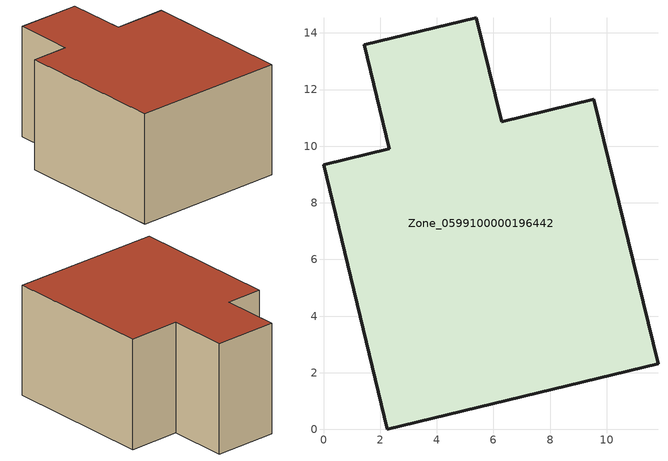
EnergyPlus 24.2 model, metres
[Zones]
Zone_0599100000196442
 floor ground (C_G): 2.26,0 0,9.35 2.32,9.91 1.44,13.58 5.4,14.54 6.29,10.87 9.55,11.66 11.81,2.31 z0
 wall outside (C_F): 1.44,13.58 2.32,9.91 0,9.35 2.26,0 11.81,2.31 9.55,11.66 6.29,10.87 5.4,14.54 1.44,13.58 z0:7.1
 roof outside (C_R): 2.26,0 11.81,2.31 9.55,11.66 6.29,10.87 5.4,14.54 1.44,13.58 2.32,9.91 0,9.35 z7.1
[BUILDING]
Pand.0599100000196442: North Axis=0; Terrain=City; Loads Convergence Tolerance Value=0.04; Temperature Convergence Tolerance Value=0.4; Solar Distribution=FullExterior; Maximum Number of Warmup Days=25; Minimum Number of Warmup Days=1
[Site:Location]
Rotterdam.The.Hague.AP_ZH_NLD Design_Conditions: Latitude=51.96; Longitude=4.45; Time Zone=1; Elevation=-4.5
[SITE:GROUNDTEMPERATURE:BUILDINGSURFACE]
18, 18, 18, 18, 18, 18, 18, 18, 18, 18, 18, 18
[MATERIAL] Thermal Absorptance=0.9; Solar Absorptance=0.7; Visible Absorptance=0.7
Name | Roughness | Thickness | Conductivity | Density | Specific Heat
G.D.1965 | MediumSmooth | 0.15 | 1 | 540 | 1210
F.D.1965 | Rough | 0.3 | 0.857143 | 1920 | 840
R.D.1965 | MediumRough | 0.2 | 0.08 | 1500 | 1000
[CONSTRUCTION]
C_G: G.D.1965
C_F: F.D.1965
C_R: R.D.1965
[ZONE]
Zone_0599100000196442: Type=1; Multiplier=1; Ceiling Height=Autocalculate; Volume=Autocalculate; Floor Area=autocalculate; Part of Total Floor Area=Yes
[ZONEINFILTRATION:DESIGNFLOWRATE]
Infil_Zone_0599100000196442: Zone or ZoneList or Space or SpaceList=Zone_0599100000196442; Schedule=AlwaysOn; Design Flow Rate Calculation Method=Flow/Area; Flow Rate per Floor Area=0.0042; Constant Term Coefficient=1; Temperature Term Coefficient=0; Velocity Term Coefficient=0; Velocity Squared Term Coefficient=0
[HVACTEMPLATE:ZONE:IDEALLOADSAIRSYSTEM]
Zone_0599100000196442: Maximum Heating Supply Air Temperature=50; Minimum Cooling Supply Air Temperature=13; Maximum Heating Supply Air Humidity Ratio=0.0156; Minimum Cooling Supply Air Humidity Ratio=0.0077; Heating Limit=NoLimit; Cooling Limit=NoLimit; Dehumidification Control Type=ConstantSensibleHeatRatio; Cooling Sensible Heat Ratio=0.7; Dehumidification Setpoint=60; Humidification Control Type=None; Humidification Setpoint=30; Outdoor Air Method=None; Outdoor Air Flow Rate per Person=0.00944; Outdoor Air Flow Rate per Zone Floor Area=0; Outdoor Air Flow Rate per Zone=0; Demand Controlled Ventilation Type=None; Outdoor Air Economizer Type=NoEconomizer; Heat Recovery Type=None; Sensible Heat Recovery Effectiveness=0.7; Latent Heat Recovery Effectiveness=0.65
[ZONECONTROL:THERMOSTAT]
ThermostatControl_Zone_0599100000196442: Zone or ZoneList=Zone_0599100000196442; Control Type Schedule=DualSetpointControlType; Control 1=Thermostat_Zone_0599100000196442; Temperature Difference Between Cutout And Setpoint=0
[THERMOSTATSETPOINT:DUALSETPOINT]
Thermostat_Zone_0599100000196442: Heating Setpoint Temperature Schedule=HeatingSetpoint_Zone_0599100000196442; Cooling Setpoint Temperature Schedule=CoolingSetpoint_Zone_0599100000196442
[SCHEDULE:COMPACT]
HeatingSetpoint_Zone_0599100000196442: Through: 12/31, For: AllDays, Until: 24:00, 21
CoolingSetpoint_Zone_0599100000196442: Through: 12/31, For: AllDays, Until: 24:00, 24
DualSetpointControlType: Through: 12/31, For: AllDays, Until: 24:00, 4
AlwaysOn: Through: 12/31, For: AllDays, Until: 24:00, 1
